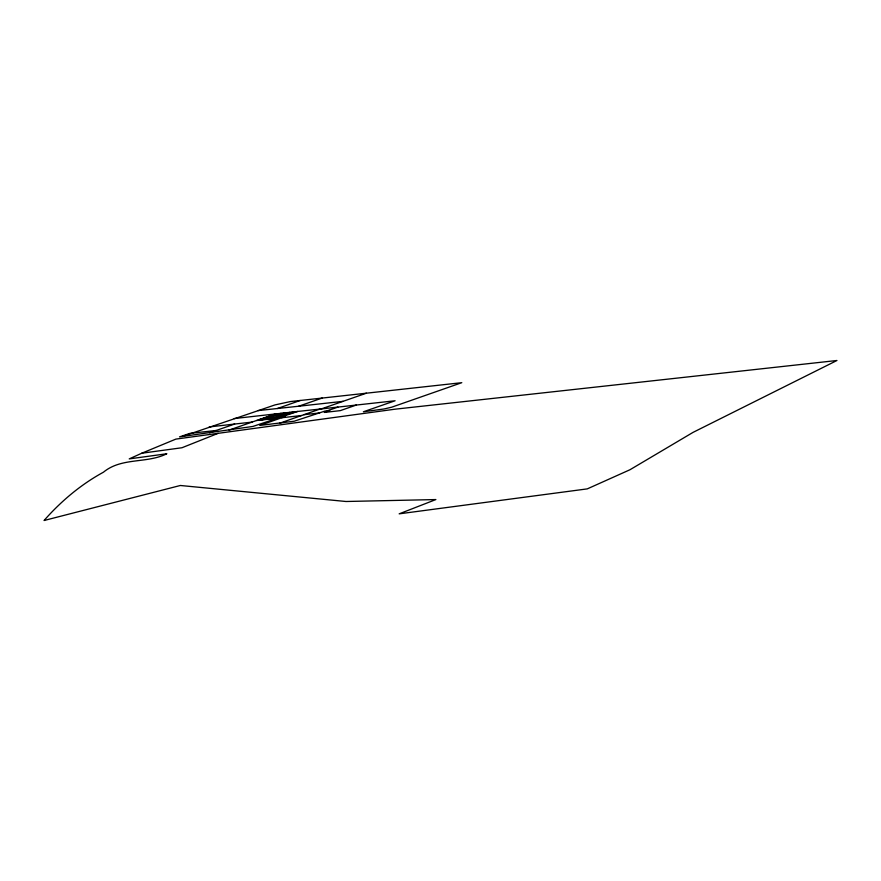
<?xml version="1.0" encoding="UTF-8"?>
<svg xmlns="http://www.w3.org/2000/svg" width="881" height="881" viewBox="0 0 881 881"><rect width="100%" height="100%" fill="white"/><g stroke="black" fill="none" stroke-linecap="round" stroke-linejoin="round"><path stroke-width="1.32" d="M141.775 453.219L175.881 439.101L394.93 409.202L836.95 360.494L693.138 432.329L629.937 469.76L587.286 488.878L399.17 513.843L435.875 499.56L346.024 501.498L180.352 485.486L44.05 520.506C61.02 501.234 80.843 484.506 103.44 472.205C121.611 457.151 146.709 463.802 166.839 453.759L129.232 458.891L141.775 453.219L181.96 447.746L218.169 433.32M182.29 436.502L275.037 404.897L290.389 401.571L461.787 382.684L391.571 407.231L383.973 408.982L363.368 411.79L395.084 400.767L319.891 409.081L279.74 423.199M216.164 430.479L189.999 433.364L179.504 436.877L252.902 426.437L297.8 411.438L321.279 408.927L366.397 393.19M277.383 408.52L300.212 400.481M229.016 430.126L275.246 413.971M270.908 415.777L258.838 420.028L275.797 418.134L287.867 413.883M262.351 419.213L267.306 417.473M273.242 415.38L278.187 413.641M262.604 419.609L264.685 418.871L260.908 419.301M273.506 415.766L268.826 416.515M265.291 418.882L270.247 417.142M276.182 415.05L281.127 413.31M279.123 414.72L284.067 412.98M282.063 414.389L287.008 412.649M272.02 418.552L274.101 417.825M282.922 414.709L282.019 415.039L285.785 414.61M285.004 414.07L289.948 412.319M277.383 417.451L280.356 416.405L271.535 417.396M287.944 413.74L292.888 411.989M295.829 411.658L290.884 413.409L270.302 415.711M327.402 410.788L337.897 407.099M282.372 416.9L284.926 416.614L259.752 425.446L294.166 421.228L325.056 411.042L329.747 410.524L324.307 412.429L340.286 410.634L356.265 405.062M209.59 432.769L234.621 424.047L252.043 422.109M257.99 410.601L298.67 406.229L322.149 398.069M209.193 426.944L234.621 424.047M234.203 418.563L297.8 411.438M269.74 416.195L286.699 414.29M264.366 417.803L273.187 416.812L268.231 418.552L259.41 419.543M268.562 418.442L277.878 417.396M303.912 414.698L319.649 412.947M281.656 417.759L301.522 415.535M298.67 406.229L343.05 401.34M256.624 420.512L275.753 418.431"/></g></svg>
